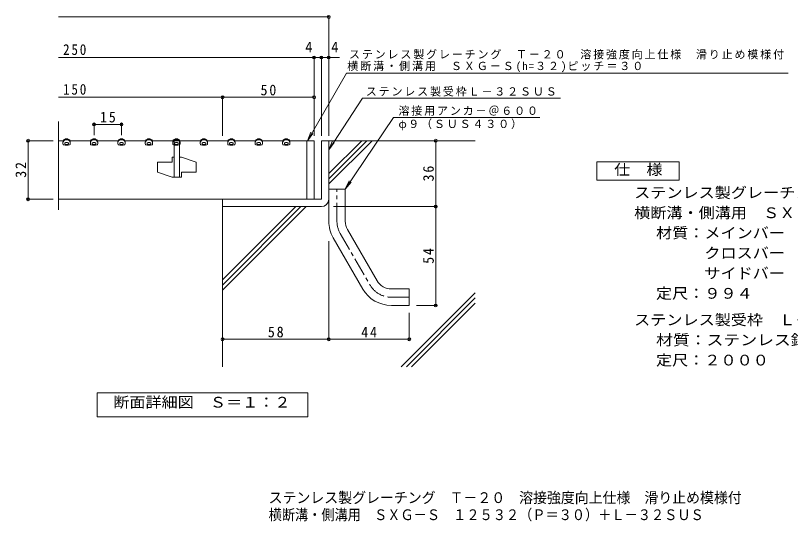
# Model space of a CAD drawing. Units: millimetres on the paper, enlarged 10 times, with parts at other scales. Extents: x -1488 to 1696, y -1383 to 1076.
# Drawn here: x -1488 to 629, y -1383 to -1 of the extents above; entities that cross this region are included whole.
import ezdxf
from ezdxf.enums import TextEntityAlignment as Align

# ---------------------------------------------------------------- set-up
doc = ezdxf.new("R2010")
doc.units = ezdxf.units.MM
doc.header["$LTSCALE"] = 10
doc.header["$PDMODE"] = 32
doc.header["$PDSIZE"] = 8
doc.linetypes.add('CHAIN1', pattern=[8, 5, -1, 1, -1])
for name, color, linetype, lineweight in [('D-0', 3, 'Continuous', 9), ('D-1', 2, 'Continuous', 9), ('D-2', 3, 'Continuous', 9), ('D-4', 7, 'Continuous', 9), ('D-5', 7, 'Continuous', 9), ('D-6', 6, 'Continuous', 9), ('F-5_F-5ﾚｲﾔ', 2, 'Continuous', 9)]:
    doc.layers.add(name, color=color, linetype=linetype, lineweight=lineweight)
doc.layers.add('F-0_F-0ﾚｲﾔ', color=6, linetype='Continuous')
doc.styles.add('ＭＳ ゴシック', font='')
doc.styles.get('ＭＳ ゴシック').set_extended_font_data('MS Gothic')

msp = doc.modelspace()

# ---------------------------------------------------------------- linework, layer by layer
at = {"layer": 'D-0', "color": 7}
for p, q in [((-1273.39, -327.84), (-1273.39, -295.3)), ((-1198.4, -327.84), (-1198.4, -295.3)), ((-1273.39, -298.3), (-1198.4, -298.3))]:
    msp.add_line(p, q, dxfattribs=at)
at = {"layer": 'D-0'}
for p, q in [((-1357.76, -342.75), (-1370.09, -342.75)), ((-1358.41, -351.46), (-1358.41, -346.99)), ((-1353.41, -352.19), (-1353.41, -348.92)), ((-1343.41, -352.19), (-1343.41, -348.92)), ((-1282.76, -342.75), (-1339.05, -342.75)), ((-1338.41, -351.46), (-1338.41, -346.99)), ((-1283.41, -351.46), (-1283.41, -346.99)), ((-1278.41, -352.19), (-1278.41, -348.92)), ((-1268.41, -352.19), (-1268.41, -348.92)), ((-1207.76, -342.75), (-1264.05, -342.75)), ((-1263.41, -351.46), (-1263.41, -346.99)), ((-1208.41, -351.46), (-1208.41, -346.99)), ((-1203.41, -352.19), (-1203.41, -348.92)), ((-1193.41, -352.19), (-1193.41, -348.92)), ((-1132.76, -342.75), (-1189.05, -342.75)), ((-1188.41, -351.46), (-1188.41, -346.99)), ((-1133.41, -351.46), (-1133.41, -346.99)), ((-1128.41, -352.19), (-1128.41, -348.92)), ((-1118.41, -352.19), (-1118.41, -348.92)), ((-1057.76, -342.75), (-1114.05, -342.75)), ((-1113.41, -351.46), (-1113.41, -346.99)), ((-1058.41, -351.46), (-1058.41, -346.99)), ((-1053.41, -352.19), (-1053.41, -348.92)), ((-1043.41, -352.19), (-1043.41, -348.92)), ((-982.76, -342.75), (-1039.05, -342.75)), ((-1038.41, -351.46), (-1038.41, -346.99)), ((-983.41, -351.46), (-983.41, -346.99)), ((-978.41, -352.19), (-978.41, -348.92)), ((-968.41, -352.19), (-968.41, -348.92)), ((-907.76, -342.75), (-964.05, -342.75)), ((-963.41, -351.46), (-963.41, -346.99)), ((-908.41, -351.46), (-908.41, -346.99)), ((-903.41, -352.19), (-903.41, -348.92)), ((-893.41, -352.19), (-893.41, -348.92)), ((-832.76, -342.75), (-889.05, -342.75)), ((-888.41, -351.46), (-888.41, -346.99)), ((-833.41, -351.46), (-833.41, -346.99)), ((-828.41, -352.19), (-828.41, -348.92)), ((-818.41, -352.19), (-818.41, -348.92)), ((-757.76, -342.75), (-814.05, -342.75)), ((-813.41, -351.46), (-813.41, -346.99)), ((-758.41, -351.46), (-758.41, -346.99)), ((-753.41, -352.19), (-753.41, -348.92)), ((-743.41, -352.19), (-743.41, -348.92)), ((-672.42, -342.75), (-739.05, -342.75)), ((-738.41, -351.46), (-738.41, -346.99))]:
    msp.add_line(p, q, dxfattribs=at)
for centre, radius, start, end in [((-1348.41, -349), 11.25, 33.74878, 146.25122), ((-1273.41, -349), 11.25, 33.74878, 146.25122), ((-1198.41, -349), 11.25, 33.74861, 146.25139), ((-1123.41, -349), 11.25, 33.74861, 146.25139), ((-1048.41, -349), 11.25, 33.74861, 146.25139), ((-973.41, -349), 11.25, 33.74861, 146.25139), ((-898.41, -349), 11.25, 33.74861, 146.25139), ((-823.41, -349), 11.25, 33.74861, 146.25139), ((-748.41, -349), 11.25, 33.74861, 146.25139), ((-1355.91, -346.99), 2.5, 148.99734, 180), ((-1355.91, -351.46), 2.5, 180, 250.5285), ((-1348.41, -351.5), 11.25, 31.00233, 148.99767), ((-1348.41, -330.25), 25, 250.52866, 289.47134), ((-1348.41, -359), 11.25, 63.6122, 116.3878), ((-1348.41, -330.25), 22.5, 257.16035, 282.83965), ((-1340.91, -351.46), 2.5, 289.4715, 0), ((-1340.91, -346.99), 2.5, 0, 31.00266), ((-1280.91, -346.99), 2.5, 148.99734, 180), ((-1280.91, -351.46), 2.5, 180, 250.5285), ((-1273.41, -351.5), 11.25, 31.00233, 148.99767), ((-1273.41, -330.25), 25, 250.52866, 289.47134), ((-1273.41, -359), 11.25, 63.6122, 116.3878), ((-1273.41, -330.25), 22.5, 257.16035, 282.83965), ((-1265.91, -351.46), 2.5, 289.4715, 0), ((-1265.91, -346.99), 2.5, 0, 31.00266), ((-1205.91, -346.99), 2.5, 148.99734, 180), ((-1205.91, -351.46), 2.5, 180, 250.5285), ((-1198.41, -351.5), 11.25, 31.00233, 148.99767), ((-1198.41, -330.25), 25, 250.52866, 289.47134), ((-1198.41, -359), 11.25, 63.6122, 116.3878), ((-1198.41, -330.25), 22.5, 257.16035, 282.83965), ((-1190.91, -351.46), 2.5, 289.4715, 0), ((-1190.91, -346.99), 2.5, 0, 31.00266), ((-1130.91, -346.99), 2.5, 148.99734, 180), ((-1130.91, -351.46), 2.5, 180, 250.5285), ((-1123.41, -351.5), 11.25, 31.00233, 148.99767), ((-1123.41, -330.25), 25, 250.52866, 289.47134), ((-1123.41, -359), 11.25, 63.6122, 116.3878), ((-1123.41, -330.25), 22.5, 257.16035, 282.83965), ((-1115.91, -351.46), 2.5, 289.4715, 0), ((-1115.91, -346.99), 2.5, 0, 31.00266), ((-1055.91, -346.99), 2.5, 148.99734, 180), ((-1055.91, -351.46), 2.5, 180, 250.5285), ((-1048.41, -351.5), 11.25, 31.00233, 148.99767), ((-1048.41, -330.25), 25, 250.52866, 289.47134), ((-1048.41, -359), 11.25, 63.6122, 116.3878), ((-1048.41, -330.25), 22.5, 257.16035, 282.83965), ((-1040.91, -351.46), 2.5, 289.4715, 0), ((-1040.91, -346.99), 2.5, 0, 31.00266), ((-980.91, -346.99), 2.5, 148.99734, 180), ((-980.91, -351.46), 2.5, 180, 250.5285), ((-973.41, -351.5), 11.25, 31.00233, 148.99767), ((-973.41, -330.25), 25, 250.52866, 289.47134), ((-973.41, -359), 11.25, 63.6122, 116.3878), ((-973.41, -330.25), 22.5, 257.16035, 282.83965), ((-965.91, -351.46), 2.5, 289.4715, 0), ((-965.91, -346.99), 2.5, 0, 31.00266), ((-905.91, -346.99), 2.5, 148.99734, 180), ((-905.91, -351.46), 2.5, 180, 250.5285), ((-898.41, -351.5), 11.25, 31.00233, 148.99767), ((-898.41, -330.25), 25, 250.52866, 289.47134), ((-898.41, -359), 11.25, 63.6122, 116.3878), ((-898.41, -330.25), 22.5, 257.16035, 282.83965), ((-890.91, -351.46), 2.5, 289.4715, 0), ((-890.91, -346.99), 2.5, 0, 31.00266), ((-830.91, -346.99), 2.5, 148.99734, 180), ((-830.91, -351.46), 2.5, 180, 250.5285), ((-823.41, -351.5), 11.25, 31.00233, 148.99767), ((-823.41, -330.25), 25, 250.52866, 289.47134), ((-823.41, -359), 11.25, 63.6122, 116.3878), ((-823.41, -330.25), 22.5, 257.16035, 282.83965), ((-815.91, -351.46), 2.5, 289.4715, 0), ((-815.91, -346.99), 2.5, 0, 31.00266), ((-755.91, -346.99), 2.5, 148.99734, 180), ((-755.91, -351.46), 2.5, 180, 250.5285), ((-748.41, -351.5), 11.25, 31.00233, 148.99767), ((-748.41, -330.25), 25, 250.52866, 289.47134), ((-748.41, -359), 11.25, 63.6122, 116.3878), ((-748.41, -330.25), 22.5, 257.16035, 282.83965), ((-740.91, -351.46), 2.5, 289.4715, 0), ((-740.91, -346.99), 2.5, 0, 31.00266)]:
    msp.add_arc(centre, radius, start, end, dxfattribs=at)
at = {"layer": 'D-0', "color": 7}
for p in [(-1273.39, -298.3), (-1198.4, -298.3)]:
    msp.add_point(p, dxfattribs=at)
at = {"layer": 'D-1'}
for p, q in [((-652.42, -342.75), (-632.42, -342.75)), ((-652.42, -342.75), (-652.42, -502.75)), ((-632.42, -342.75), (-632.42, -502.75)), ((-632.42, -474.75), (-587.42, -474.75)), ((-632.42, -474.75), (-632.42, -562.68)), ((-587.42, -562.68), (-587.42, -474.75)), ((-922.42, -502.75), (-922.42, -522.75)), ((-652.42, -502.75), (-922.42, -502.75)), ((-652.42, -522.75), (-922.42, -522.75)), ((-500.42, -725.27), (-581.38, -585.2)), ((-620.34, -607.72), (-539.38, -747.79)), ((-461.46, -747.75), (-412.42, -747.75)), ((-412.42, -792.75), (-412.42, -747.75)), ((-412.42, -792.75), (-461.46, -792.75))]:
    msp.add_line(p, q, dxfattribs=at)
at = {"layer": 'D-1', "linetype": 'CHAIN1'}
for p, q in [((-609.92, -562.68), (-609.92, -474.75)), ((-600.86, -596.46), (-519.9, -736.53)), ((-461.46, -770.25), (-412.42, -770.25))]:
    msp.add_line(p, q, dxfattribs=at)
at = {"layer": 'D-1'}
for centre, radius, start, end in [((-652.42, -502.75), 20, 270, 0), ((-542.42, -562.68), 90, 180, 210.0294), ((-542.42, -562.68), 45, 180, 210.02954), ((-461.46, -702.75), 45, 210.02954, 270), ((-461.46, -702.75), 90, 210.02939, 270)]:
    msp.add_arc(centre, radius, start, end, dxfattribs=at)
at = {"layer": 'D-1', "linetype": 'CHAIN1'}
for centre, start, end in [((-542.42, -562.68), 180, 210.02942), ((-461.46, -702.75), 210.02939, 270)]:
    msp.add_arc(centre, 67.5, start, end, dxfattribs=at)
at = {"layer": 'D-2'}
for p, q in [((-1370.09, -531.55), (-1370.09, -290.66)), ((-1054.92, -342.75), (-1054.92, -442.75)), ((-1054.92, -342.75), (-1039.92, -342.75)), ((-1039.92, -342.75), (-1039.92, -442.75)), ((-692.42, -342.75), (-692.42, -502.75)), ((-672.42, -342.75), (-672.42, -502.75)), ((-1099.92, -401.5), (-1099.92, -429)), ((-1099.92, -401.5), (-1059.92, -401.5)), ((-1059.92, -387.75), (-1059.92, -401.5)), ((-1054.92, -387.75), (-1059.92, -387.75)), ((-1034.92, -387.75), (-1039.92, -387.75)), ((-1034.92, -387.75), (-994.92, -401.5)), ((-994.92, -401.5), (-994.92, -429)), ((-1099.92, -429), (-1059.92, -442.75)), ((-1034.92, -442.75), (-1059.92, -442.75)), ((-1034.92, -429), (-1034.92, -442.75)), ((-1034.92, -429), (-994.92, -429)), ((-1370.09, -502.75), (-672.42, -502.75))]:
    msp.add_line(p, q, dxfattribs=at)
at = {"layer": 'D-4'}
for p, q in [((-1370.09, -4.88), (-632.42, -4.88)), ((-632.42, -329.79), (-632.42, -1.88)), ((-1370.09, -115.58), (-672.42, -115.58)), ((-672.42, -329.79), (-672.42, -112.58)), ((-672.42, -115.58), (-657.42, -115.58)), ((-657.42, -115.58), (-603.06, -115.58)), ((-652.42, -329.79), (-652.42, -112.58)), ((-1370.09, -224.33), (-922.42, -224.33)), ((-922.42, -329.79), (-922.42, -221.33)), ((-922.42, -224.33), (-672.42, -224.33)), ((-1385.09, -342.75), (-1456.42, -342.75)), ((-1453.42, -502.75), (-1453.42, -342.75)), ((-340.12, -342.75), (-340.12, -522.75)), ((-587.42, -474.75), (-576.26, -452.38)), ((-587.42, -474.75), (-570.85, -456.03)), ((-1385.09, -502.75), (-1456.42, -502.75)), ((-337.12, -522.75), (-619.24, -522.75)), ((-340.12, -522.75), (-340.12, -792.75)), ((-632.42, -888.15), (-632.42, -616.75)), ((-337.12, -792.75), (-392.42, -792.75)), ((-412.42, -888.15), (-412.42, -812.75)), ((-922.42, -885.15), (-632.42, -885.15)), ((-632.42, -885.15), (-412.42, -885.15))]:
    msp.add_line(p, q, dxfattribs=at)
for p in [(-632.42, -4.88), (-672.42, -115.58), (-652.42, -115.58), (-632.42, -115.58), (-922.42, -224.33), (-672.42, -224.33), (-1453.42, -342.75), (-340.12, -342.75), (-1453.42, -502.75), (-340.12, -522.75), (-340.12, -792.75), (-922.42, -885.15), (-632.42, -885.15), (-412.42, -885.15)]:
    msp.add_point(p, dxfattribs=at)
at = {"layer": 'D-5'}
for p, q in [((-690.73, -342.75), (-584.3, -158.41)), ((-584.3, -158.41), (622.77, -158.41)), ((-632.42, -367.75), (-540.02, -226.81)), ((-540.02, -226.81), (0.96, -226.81)), ((-455.58, -279.4), (-587.42, -474.75)), ((-455.58, -279.4), (-56.06, -279.4)), ((-690.73, -342.75), (-681.16, -319.65)), ((-690.73, -342.75), (-675.51, -322.91)), ((-632.42, -367.75), (-622.86, -344.65)), ((-632.42, -367.75), (-617.2, -347.91))]:
    msp.add_line(p, q, dxfattribs=at)
msp.add_lwpolyline([(-1264.42, -1096.44), (-1264.42, -1031.44), (-689.42, -1031.44), (-689.42, -1096.44)], close=True, dxfattribs=at)
at = {"layer": 'D-6'}
for p, q in [((-632.42, -342.75), (-232.42, -342.75)), ((-632.42, -446.85), (-528.32, -342.75)), ((-632.42, -460.99), (-514.18, -342.75)), ((-632.42, -432.71), (-542.46, -342.75)), ((-922.42, -750.99), (-694.18, -522.75)), ((-922.42, -522.75), (-922.42, -960.15)), ((-922.42, -736.85), (-708.32, -522.75)), ((-922.42, -722.71), (-722.46, -522.75)), ((-434.56, -960.15), (-232.42, -758.02)), ((-420.42, -960.15), (-232.42, -772.16)), ((-406.28, -960.15), (-232.42, -786.3))]:
    msp.add_line(p, q, dxfattribs=at)
at = {"layer": 'F-5_F-5ﾚｲﾔ', "color": 7}
msp.add_lwpolyline([(99.63, -450.16), (99.63, -400.16), (324.63, -400.16), (324.63, -450.16)], close=True, dxfattribs=at)

# ---------------------------------------------------------------- texts
at = {"layer": 'D-0', "color": 2, "insert": (-1257.15, -293.3), "char_height": 29.33, "attachment_point": 7, "style": 'ＭＳ ゴシック'}
msp.add_mtext('\\T1.27;\\W0.95;15', dxfattribs=at)
at = {"layer": 'D-4', "color": 2, "style": 'ＭＳ ゴシック'}
for p in [(-696.77, -110.58), (-625.81, -110.58)]:
    msp.add_text('4', height=29.33, dxfattribs=at).set_placement(p, align=Align.BOTTOM_LEFT)
at = {"layer": 'D-4', "color": 2, "char_height": 29.33, "attachment_point": 7, "style": 'ＭＳ ゴシック'}
for s, insert in [('\\T1.27;\\W0.9;250', (-1358.06, -109)), ('\\T1.27;\\W0.9;150', (-1358.06, -217.47)), ('\\T1.27;\\W0.95;50', (-818.67, -219.33)), ('\\T1.27;\\W0.95;58', (-798.67, -880.15)), ('\\T1.27;\\W0.95;44', (-543.67, -880.15))]:
    msp.add_mtext(s, dxfattribs=dict(at, insert=insert))
at = {"layer": 'D-4', "color": 2, "char_height": 29.33, "attachment_point": 7, "rotation": 90, "style": 'ＭＳ ゴシック'}
for s, insert in [('\\T1.27;\\W0.95;32', (-1458.42, -444)), ('\\T1.27;\\W0.95;36', (-345.12, -454)), ('\\T1.27;\\W0.95;54', (-345.12, -679))]:
    msp.add_mtext(s, dxfattribs=dict(at, insert=insert))
at = {"layer": 'D-5', "color": 2, "style": 'ＭＳ ゴシック', "width": 1.1}
msp.add_text('断面詳細図\u3000Ｓ＝１：２', height=29.33, dxfattribs=at).set_placement((-1220.99, -1080.47), align=Align.BOTTOM_LEFT)
at = {"layer": 'D-5', "char_height": 21.99, "attachment_point": 7, "style": 'ＭＳ ゴシック'}
for s, insert in [('\\T1.17;ステンレス製グレーチング\u3000Ｔ－２０\u3000溶接強度向上仕様\u3000滑り止め模様付', (-577.01, -120.86)), ('\\T1.18;横断溝・側溝用\u3000ＳＸＧ－Ｓ(h=３２)ピッチ＝３０', (-581.89, -155.74)), ('\\T1.17;ステンレス製受枠Ｌ－３２ＳＵＳ', (-531.17, -222.05)), ('\\T1.17;溶接用アンカ－＠６００', (-441.93, -274.74)), ('\\T1.17;φ９（ＳＵＳ４３０）', (-441.93, -314.06))]:
    msp.add_mtext(s, dxfattribs=dict(at, insert=insert))
at = {"layer": 'F-0_F-0ﾚｲﾔ', "style": 'ＭＳ ゴシック', "width": 0.9}
msp.add_text('横断溝・側溝用\u3000ＳＸＧ－Ｓ\u3000１２５３２（Ｐ＝３０）＋Ｌ－３２ＳＵＳ', height=29.33, dxfattribs=at).set_placement((-796.58, -1387.65), align=Align.BOTTOM_LEFT)
at = {"layer": 'F-5_F-5ﾚｲﾔ', "style": 'ＭＳ ゴシック'}
for s, width, p in [('仕\u3000様', 1.1, (147.13, -445.16)), ('ステンレス製グレーチング\u3000Ｔ－２０\u3000溶接強度向上仕様\u3000滑り止め模様付', 1.1, (201.72, -508.08)), ('横断溝・側溝用\u3000ＳＸＧ－Ｓ\u3000１２５３２（Ｐ＝３０）', 1.1, (201.72, -563.08)), ('材質：メインバー\u3000ＦＢ４×３２（ＳＵＳ３０４）', 1.1, (261.43, -618.08)), ('\u3000\u3000\u3000クロスバー\u3000ＦＢ３×２０（ＳＵＳ３０４）', 1.1, (261.43, -673.08)), ('\u3000\u3000\u3000サイドバー\u3000ＦＢ４×３２（ＳＵＳ３０４）', 1.1, (261.43, -728.08)), ('定尺：９９４', 1.1, (261.43, -783.08)), ('ステンレス製受枠\u3000Ｌ－３２ＳＵＳ', 1.1, (201.72, -855.42)), ('材質：ステンレス鋼板ｔ＝４．０（ＳＵＳ３０４）', 1.15, (261.43, -910.42)), ('定尺：２０００', 1.1, (261.43, -965.42))]:
    msp.add_text(s, height=29.33, dxfattribs=dict(at, width=width)).set_placement(p, align=Align.BOTTOM_LEFT)
at = {"layer": 'F-5_F-5ﾚｲﾔ', "color": 6, "style": 'ＭＳ ゴシック', "width": 0.95}
msp.add_text('ステンレス製グレーチング\u3000Ｔ－２０\u3000溶接強度向上仕様\u3000滑り止め模様付', height=29.33, dxfattribs=at).set_placement((-796.58, -1341.02), align=Align.BOTTOM_LEFT)

doc.saveas('drawing.dxf')
